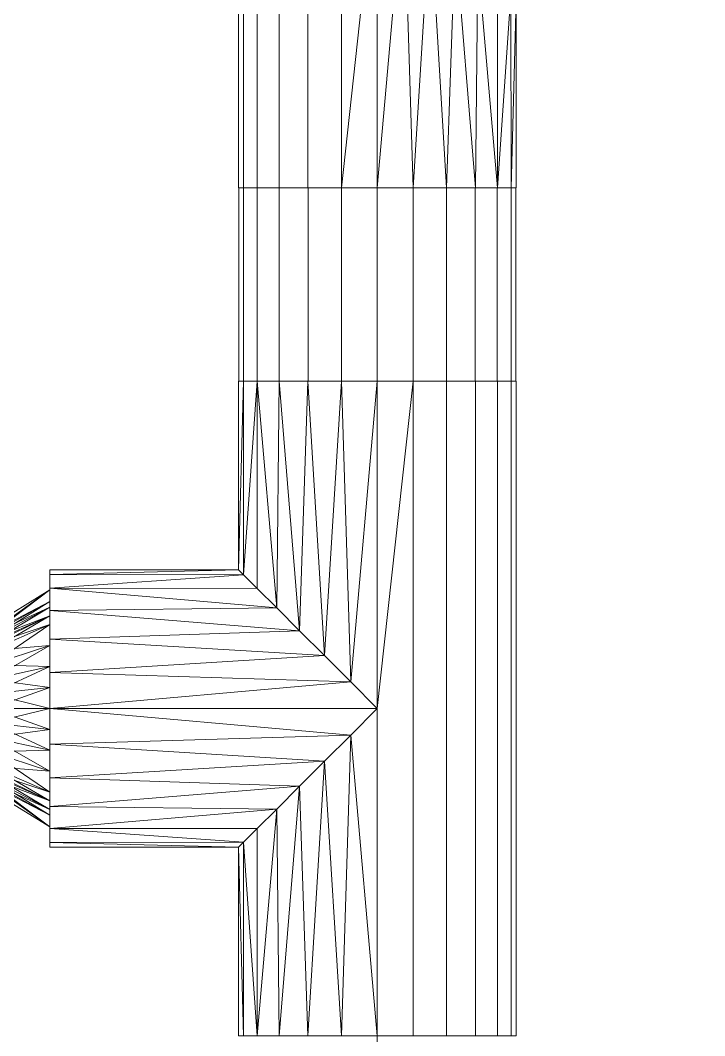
# Model space of a CAD drawing. Header units: inches. Extents: x -3325 to -59, y 5 to 733.
# Drawn here: x -2751.95 to -2747.26, y 462.58 to 469.54 of the extents above; entities that cross this region are included whole.
import ezdxf

# ---------------------------------------------------------------- set-up
doc = ezdxf.new("R2010")
doc.units = ezdxf.units.IN
doc.header["$MEASUREMENT"] = 0
doc.layers.add('P-PIPE', color=10, linetype='Continuous', lineweight=9)

# ---------------------------------------------------------------- blocks, each defined once
blk = doc.blocks.new('Tee - Welded - Generic - Standard-1125979-06 - Fifth Level')
at = {"layer": 'P-PIPE'}
mesh = blk.add_polyface(dxfattribs=at)
corners = [(-2.2441, -0.9508), (-2.2441, -0.9184, 0.2461), (-2.2441, -0.8234, 0.4754), (-2.2441, -0.6723, 0.6723), (-2.2441, -0.4754, 0.8234), (-2.2441, -0.2461, 0.9184), (-2.2441, 0, 0.9508), (-2.2441, 0.2461, 0.9184), (-2.2441, 0.4754, 0.8234), (-2.2441, 0.6723, 0.6723), (-2.2441, 0.8234, 0.4754), (-2.2441, 0.9184, 0.2461), (-2.2441, 0.9508), (-2.2441, 0.9184, -0.2461), (-2.2441, 0.8234, -0.4754), (-2.2441, 0.6723, -0.6723), (-2.2441, 0.4754, -0.8234), (-2.2441, 0.2461, -0.9184), (-2.2441, 0, -0.9508), (-2.2441, -0.2461, -0.9184), (-2.2441, -0.4754, -0.8234), (-2.2441, -0.6723, -0.6723), (-2.2441, -0.8234, -0.4754), (-2.2441, -0.9184, -0.2461)]
mesh.append_faces([[corners[k] for k in face] for face in [(10, 0, 7, 9)]], dxfattribs={"vtx0": -1, "vtx1": -1, "vtx2": -1})
mesh.append_faces([[corners[k] for k in face] for face in [(13, 21, 0, 10)]], dxfattribs={"vtx0": -1, "vtx1": -1, "vtx2": -1, "vtx3": -1})
mesh.append_faces([[corners[k] for k in face] for face in [(13, 16, 20, 21), (5, 7, 0, 1)]], dxfattribs={"vtx0": -1, "vtx1": -1, "vtx3": -1})
mesh.append_faces([[corners[k] for k in face] for face in [(4, 5, 3)]], dxfattribs={"vtx1": -1})
mesh.append_faces([[corners[k] for k in face] for face in [(18, 19, 20), (22, 23, 0, 21), (7, 8, 9), (5, 6, 7)]], dxfattribs={"vtx2": -1})
mesh.append_faces([[corners[k] for k in face] for face in [(16, 17, 18, 20), (1, 2, 3, 5)]], dxfattribs={"vtx2": -1, "vtx3": -1})
mesh.append_faces([[corners[k] for k in face] for face in [(13, 14, 15, 16), (10, 11, 12, 13)]], dxfattribs={"vtx3": -1})
mesh = blk.add_polyface(dxfattribs=at)
corners = [(-2.2441, 0.9508), (-2.2441, 0.9184, 0.2461), (-2.2441, 0.8234, 0.4754), (-2.2441, 0.6723, 0.6723), (-2.2441, 0.4754, 0.8234), (-2.2441, 0.2461, 0.9184), (-2.2441, 0, 0.9508), (-2.2441, -0.2461, 0.9184), (-2.2441, -0.4754, 0.8234), (-2.2441, -0.6723, 0.6723), (-2.2441, -0.8234, 0.4754), (-2.2441, -0.9184, 0.2461), (-2.2441, -0.9508), (-0.9508, -0.9508), (-0.9163, -0.9163, 0.2538), (-0.8229, -0.8229, 0.4762), (-0.6899, -0.6899, 0.6542), (-0.5329, -0.5329, 0.7874), (-0.3617, -0.3617, 0.8793), (-0.1826, -0.1826, 0.9331), (0, 0, 0.9508), (0.1826, -0.1826, 0.9331), (0.3617, -0.3617, 0.8793), (0.5329, -0.5329, 0.7874), (0.6899, -0.6899, 0.6542), (0.8229, -0.8229, 0.4762), (0.9163, -0.9163, 0.2538), (0.9508, -0.9508), (2.2441, -0.9508), (2.2441, -0.9184, 0.2461), (2.2441, -0.8234, 0.4754), (2.2441, -0.6723, 0.6723), (2.2441, -0.4754, 0.8234), (2.2441, -0.2461, 0.9184), (2.2441, 0, 0.9508), (2.2441, 0.2461, 0.9184), (2.2441, 0.4754, 0.8234), (2.2441, 0.6723, 0.6723), (2.2441, 0.8234, 0.4754), (2.2441, 0.9184, 0.2461), (2.2441, 0.9508)]
mesh.append_faces([[corners[k] for k in face] for face in [(13, 11, 12)]], dxfattribs={"vtx0": -1})
mesh.append_faces([[corners[k] for k in face] for face in [(27, 29, 26), (25, 30, 24), (11, 14, 10), (9, 17, 8), (16, 10, 15), (23, 32, 22), (21, 34, 20), (22, 33, 21), (33, 22, 32), (19, 7, 18), (7, 19, 6)]], dxfattribs={"vtx0": -1, "vtx1": -1})
mesh.append_faces([[corners[k] for k in face] for face in [(30, 25, 26), (24, 30, 31), (8, 17, 18), (21, 33, 34), (18, 7, 8), (20, 5, 6)]], dxfattribs={"vtx0": -1, "vtx2": -1})
mesh.append_faces([[corners[k] for k in face] for face in [(20, 34, 35, 5)]], dxfattribs={"vtx0": -1, "vtx2": -1, "vtx3": -1})
mesh.append_faces([[corners[k] for k in face] for face in [(28, 29, 27)]], dxfattribs={"vtx1": -1})
mesh.append_faces([[corners[k] for k in face] for face in [(29, 30, 26), (31, 32, 23), (23, 24, 31), (13, 14, 11), (14, 15, 10), (16, 17, 9), (9, 10, 16), (19, 20, 6)]], dxfattribs={"vtx1": -1, "vtx2": -1})
mesh.append_faces([[corners[k] for k in face] for face in [(38, 39, 1, 2), (36, 37, 3, 4), (37, 38, 2, 3), (35, 36, 4, 5)]], dxfattribs={"vtx1": -1, "vtx3": -1})
mesh.append_faces([[corners[k] for k in face] for face in [(39, 40, 0, 1)]], dxfattribs={"vtx3": -1})
mesh = blk.add_polyface(dxfattribs=at)
corners = [(-2.2441, -0.9508), (-2.2441, -0.9184, -0.2461), (-2.2441, -0.8234, -0.4754), (-2.2441, -0.6723, -0.6723), (-2.2441, -0.4754, -0.8234), (-2.2441, -0.2461, -0.9184), (-2.2441, 0, -0.9508), (-2.2441, 0.2461, -0.9184), (-2.2441, 0.4754, -0.8234), (-2.2441, 0.6723, -0.6723), (-2.2441, 0.8234, -0.4754), (-2.2441, 0.9184, -0.2461), (-2.2441, 0.9508), (2.2441, 0.9508), (2.2441, 0.9184, -0.2461), (2.2441, 0.8234, -0.4754), (2.2441, 0.6723, -0.6723), (2.2441, 0.4754, -0.8234), (2.2441, 0.2461, -0.9184), (2.2441, 0, -0.9508), (2.2441, -0.2461, -0.9184), (2.2441, -0.4754, -0.8234), (2.2441, -0.6723, -0.6723), (2.2441, -0.8234, -0.4754), (2.2441, -0.9184, -0.2461), (2.2441, -0.9508), (0.9508, -0.9508), (0.9163, -0.9163, -0.2538), (0.8229, -0.8229, -0.4762), (0.6899, -0.6899, -0.6542), (0.5329, -0.5329, -0.7874), (0.3617, -0.3617, -0.8793), (0.1826, -0.1826, -0.9331), (0, 0, -0.9508), (-0.1826, -0.1826, -0.9331), (-0.3617, -0.3617, -0.8793), (-0.5329, -0.5329, -0.7874), (-0.6899, -0.6899, -0.6542), (-0.8229, -0.8229, -0.4762), (-0.9163, -0.9163, -0.2538), (-0.9508, -0.9508)]
mesh.append_faces([[corners[k] for k in face] for face in [(1, 40, 0)]], dxfattribs={"vtx0": -1})
mesh.append_faces([[corners[k] for k in face] for face in [(33, 19, 32), (6, 34, 5), (32, 20, 31), (24, 27, 23), (27, 24, 26), (36, 4, 35), (3, 37, 2), (38, 2, 37), (21, 31, 20)]], dxfattribs={"vtx0": -1, "vtx1": -1})
mesh.append_faces([[corners[k] for k in face] for face in [(35, 4, 5), (6, 33, 34), (23, 28, 29), (29, 22, 23), (21, 30, 31), (23, 27, 28), (36, 3, 4), (3, 36, 37), (39, 1, 2)]], dxfattribs={"vtx0": -1, "vtx2": -1})
mesh.append_faces([[corners[k] for k in face] for face in [(19, 20, 32), (34, 35, 5), (6, 7, 33), (21, 22, 30), (29, 30, 22), (39, 40, 1), (38, 39, 2)]], dxfattribs={"vtx1": -1, "vtx2": -1})
mesh.append_faces([[corners[k] for k in face] for face in [(18, 19, 33, 7)]], dxfattribs={"vtx1": -1, "vtx2": -1, "vtx3": -1})
mesh.append_faces([[corners[k] for k in face] for face in [(15, 16, 9, 10), (14, 15, 10, 11), (16, 17, 8, 9), (17, 18, 7, 8)]], dxfattribs={"vtx1": -1, "vtx3": -1})
mesh.append_faces([[corners[k] for k in face] for face in [(12, 13, 14, 11), (24, 25, 26)]], dxfattribs={"vtx2": -1})
mesh = blk.add_polyface(dxfattribs=at)
corners = [(2.2441, -0.9508), (2.2441, -0.9184, -0.2461), (2.2441, -0.8234, -0.4754), (2.2441, -0.6723, -0.6723), (2.2441, -0.4754, -0.8234), (2.2441, -0.2461, -0.9184), (2.2441, 0, -0.9508), (2.2441, 0.2461, -0.9184), (2.2441, 0.4754, -0.8234), (2.2441, 0.6723, -0.6723), (2.2441, 0.8234, -0.4754), (2.2441, 0.9184, -0.2461), (2.2441, 0.9508), (2.2441, 0.9184, 0.2461), (2.2441, 0.8234, 0.4754), (2.2441, 0.6723, 0.6723), (2.2441, 0.4754, 0.8234), (2.2441, 0.2461, 0.9184), (2.2441, 0, 0.9508), (2.2441, -0.2461, 0.9184), (2.2441, -0.4754, 0.8234), (2.2441, -0.6723, 0.6723), (2.2441, -0.8234, 0.4754), (2.2441, -0.9184, 0.2461)]
mesh.append_faces([[corners[k] for k in face] for face in [(21, 19, 20)]], dxfattribs={"vtx0": -1})
mesh.append_faces([[corners[k] for k in face] for face in [(19, 23, 17, 18)]], dxfattribs={"vtx0": -1, "vtx1": -1})
mesh.append_faces([[corners[k] for k in face] for face in [(4, 8, 11, 3), (0, 3, 11, 23)]], dxfattribs={"vtx0": -1, "vtx1": -1, "vtx2": -1})
mesh.append_faces([[corners[k] for k in face] for face in [(11, 14, 17, 23)]], dxfattribs={"vtx0": -1, "vtx1": -1, "vtx2": -1, "vtx3": -1})
mesh.append_faces([[corners[k] for k in face] for face in [(9, 10, 11, 8), (4, 5, 6), (12, 13, 14, 11), (15, 16, 17, 14)]], dxfattribs={"vtx2": -1})
mesh.append_faces([[corners[k] for k in face] for face in [(6, 7, 8, 4), (21, 22, 23, 19)]], dxfattribs={"vtx2": -1, "vtx3": -1})
mesh.append_faces([[corners[k] for k in face] for face in [(0, 1, 2, 3)]], dxfattribs={"vtx3": -1})
mesh = blk.add_polyface(dxfattribs=at)
corners = [(-0.9508, -2.2441), (-0.9184, -2.2441, 0.2461), (-0.8234, -2.2441, 0.4754), (-0.6723, -2.2441, 0.6723), (-0.4754, -2.2441, 0.8234), (-0.2461, -2.2441, 0.9184), (0, -2.2441, 0.9508), (0.2461, -2.2441, 0.9184), (0.4754, -2.2441, 0.8234), (0.6723, -2.2441, 0.6723), (0.8234, -2.2441, 0.4754), (0.9184, -2.2441, 0.2461), (0.9508, -2.2441), (0.9508, -0.9508), (0.9163, -0.9163, 0.2538), (0.8229, -0.8229, 0.4762), (0.6899, -0.6899, 0.6542), (0.5329, -0.5329, 0.7874), (0.3617, -0.3617, 0.8793), (0.1826, -0.1826, 0.9331), (0, 0, 0.9508), (-0.1826, -0.1826, 0.9331), (-0.3617, -0.3617, 0.8793), (-0.5329, -0.5329, 0.7874), (-0.6899, -0.6899, 0.6542), (-0.8229, -0.8229, 0.4762), (-0.9163, -0.9163, 0.2538), (-0.9508, -0.9508)]
mesh.append_faces([[corners[k] for k in face] for face in [(13, 11, 12)]], dxfattribs={"vtx0": -1})
mesh.append_faces([[corners[k] for k in face] for face in [(22, 5, 21), (24, 3, 23), (8, 18, 7), (17, 9, 16)]], dxfattribs={"vtx0": -1, "vtx1": -1})
mesh.append_faces([[corners[k] for k in face] for face in [(24, 2, 3), (26, 1, 2), (22, 4, 5), (6, 20, 21), (21, 5, 6), (19, 6, 7), (16, 9, 10), (17, 8, 9), (6, 19, 20)]], dxfattribs={"vtx0": -1, "vtx2": -1})
mesh.append_faces([[corners[k] for k in face] for face in [(26, 27, 1), (3, 4, 23), (25, 26, 2), (24, 25, 2), (22, 23, 4), (10, 11, 14), (18, 19, 7), (17, 18, 8), (13, 14, 11), (15, 16, 10), (14, 15, 10)]], dxfattribs={"vtx1": -1, "vtx2": -1})
mesh.append_faces([[corners[k] for k in face] for face in [(27, 0, 1)]], dxfattribs={"vtx2": -1})
mesh = blk.add_polyface(dxfattribs=at)
corners = [(0.9508, -2.2441), (0.9184, -2.2441, -0.2461), (0.8234, -2.2441, -0.4754), (0.6723, -2.2441, -0.6723), (0.4754, -2.2441, -0.8234), (0.2461, -2.2441, -0.9184), (0, -2.2441, -0.9508), (-0.2461, -2.2441, -0.9184), (-0.4754, -2.2441, -0.8234), (-0.6723, -2.2441, -0.6723), (-0.8234, -2.2441, -0.4754), (-0.9184, -2.2441, -0.2461), (-0.9508, -2.2441), (-0.9508, -0.9508), (-0.9163, -0.9163, -0.2538), (-0.8229, -0.8229, -0.4762), (-0.6899, -0.6899, -0.6542), (-0.5329, -0.5329, -0.7874), (-0.3617, -0.3617, -0.8793), (-0.1826, -0.1826, -0.9331), (0, 0, -0.9508), (0.1826, -0.1826, -0.9331), (0.3617, -0.3617, -0.8793), (0.5329, -0.5329, -0.7874), (0.6899, -0.6899, -0.6542), (0.8229, -0.8229, -0.4762), (0.9163, -0.9163, -0.2538), (0.9508, -0.9508)]
mesh.append_faces([[corners[k] for k in face] for face in [(13, 11, 12)]], dxfattribs={"vtx0": -1})
mesh.append_faces([[corners[k] for k in face] for face in [(22, 5, 21), (24, 3, 23), (8, 18, 7), (17, 9, 16)]], dxfattribs={"vtx0": -1, "vtx1": -1})
mesh.append_faces([[corners[k] for k in face] for face in [(24, 2, 3), (26, 1, 2), (22, 4, 5), (6, 20, 21), (21, 5, 6), (19, 6, 7), (16, 9, 10), (17, 8, 9), (6, 19, 20)]], dxfattribs={"vtx0": -1, "vtx2": -1})
mesh.append_faces([[corners[k] for k in face] for face in [(0, 1, 27)]], dxfattribs={"vtx1": -1})
mesh.append_faces([[corners[k] for k in face] for face in [(26, 27, 1), (3, 4, 23), (25, 26, 2), (24, 25, 2), (22, 23, 4), (10, 11, 14), (18, 19, 7), (17, 18, 8), (13, 14, 11), (15, 16, 10), (14, 15, 10)]], dxfattribs={"vtx1": -1, "vtx2": -1})
mesh = blk.add_polyface(dxfattribs=at)
corners = [(-0.9508, -2.2441), (-0.9184, -2.2441, -0.2461), (-0.8234, -2.2441, -0.4754), (-0.6723, -2.2441, -0.6723), (-0.4754, -2.2441, -0.8234), (-0.2461, -2.2441, -0.9184), (0, -2.2441, -0.9508), (0.2461, -2.2441, -0.9184), (0.4754, -2.2441, -0.8234), (0.6723, -2.2441, -0.6723), (0.8234, -2.2441, -0.4754), (0.9184, -2.2441, -0.2461), (0.9508, -2.2441), (0.9184, -2.2441, 0.2461), (0.8234, -2.2441, 0.4754), (0.6723, -2.2441, 0.6723), (0.4754, -2.2441, 0.8234), (0.2461, -2.2441, 0.9184), (0, -2.2441, 0.9508), (-0.2461, -2.2441, 0.9184), (-0.4754, -2.2441, 0.8234), (-0.6723, -2.2441, 0.6723), (-0.8234, -2.2441, 0.4754), (-0.9184, -2.2441, 0.2461)]
mesh.append_faces([[corners[k] for k in face] for face in [(6, 4, 5), (21, 19, 20)]], dxfattribs={"vtx0": -1})
mesh.append_faces([[corners[k] for k in face] for face in [(23, 6, 11, 14), (23, 14, 17, 19)]], dxfattribs={"vtx0": -1, "vtx1": -1, "vtx2": -1, "vtx3": -1})
mesh.append_faces([[corners[k] for k in face] for face in [(6, 23, 3, 4)]], dxfattribs={"vtx0": -1, "vtx1": -1, "vtx3": -1})
mesh.append_faces([[corners[k] for k in face] for face in [(3, 23, 0)]], dxfattribs={"vtx0": -1, "vtx2": -1})
mesh.append_faces([[corners[k] for k in face] for face in [(16, 17, 14, 15)]], dxfattribs={"vtx1": -1})
mesh.append_faces([[corners[k] for k in face] for face in [(12, 13, 14, 11), (17, 18, 19)]], dxfattribs={"vtx2": -1})
mesh.append_faces([[corners[k] for k in face] for face in [(9, 10, 11, 6), (21, 22, 23, 19)]], dxfattribs={"vtx2": -1, "vtx3": -1})
mesh.append_faces([[corners[k] for k in face] for face in [(6, 7, 8, 9), (0, 1, 2, 3)]], dxfattribs={"vtx3": -1})
blk = doc.blocks.new('Transition - Generic - Plumbing-CW-1022941-06 - Fifth Level')
at = {"layer": 'P-PIPE'}
mesh = blk.add_polyface(dxfattribs=at)
corners = [(0, -0.8125), (0, -0.5745, 0.5745), (0, 0, 0.8125), (0, 0.5745, 0.5745), (0, 0.8125), (0, 0.5745, -0.5745), (0, 0, -0.8125), (0, -0.5745, -0.5745)]
mesh.append_faces([[corners[k] for k in face] for face in [(5, 3, 4)]], dxfattribs={"vtx0": -1})
mesh.append_faces([[corners[k] for k in face] for face in [(0, 3, 5, 6)]], dxfattribs={"vtx0": -1, "vtx1": -1, "vtx3": -1})
mesh.append_faces([[corners[k] for k in face] for face in [(2, 3, 0, 1), (7, 0, 6)]], dxfattribs={"vtx1": -1})
mesh = blk.add_polyface(dxfattribs=at)
corners = [(0, -0.8125), (0, -0.5745, -0.5745), (0, 0, -0.8125), (0, 0.5745, -0.5745), (0, 0.8125), (0.4063, 0.5625), (0.4063, 0.3977, -0.3977), (0.4063, 0, -0.5625), (0.4063, -0.3977, -0.3977), (0.4063, -0.5625), (0.4063, 0.4523, -0.2661), (0, 0.6935, -0.2873), (0, 0.7329, -0.1922), (0, 0.2873, -0.6935), (0.4063, 0.1989, -0.4801), (0.4063, 0.0994, -0.5213), (0.4063, -0.4801, -0.1989), (0, -0.6935, -0.2873), (0, -0.634, -0.4309), (0.4063, -0.1989, -0.4801), (0, -0.2873, -0.6935), (0, -0.1436, -0.753), (0, 0.634, -0.4309), (0.4063, 0.5074, -0.1331), (0, 0.4309, -0.634), (0.4063, 0.2983, -0.4389), (0, 0.1436, -0.753), (0, -0.7329, -0.1922), (0.4063, -0.5213, -0.0994), (0.4063, -0.4389, -0.2983), (0, -0.4309, -0.634), (0.4063, -0.2983, -0.4389), (0.4063, -0.0994, -0.5213)]
mesh.append_faces([[corners[k] for k in face] for face in [(23, 4, 5)]], dxfattribs={"vtx0": -1})
mesh.append_faces([[corners[k] for k in face] for face in [(4, 23, 12), (14, 24, 25), (6, 22, 10), (13, 15, 26), (29, 1, 8), (16, 18, 29), (1, 29, 18), (19, 21, 32), (7, 26, 15), (2, 32, 21), (22, 6, 3), (10, 11, 23), (3, 25, 24), (15, 13, 14), (18, 16, 17), (20, 31, 30), (21, 19, 20)]], dxfattribs={"vtx0": -1, "vtx1": -1})
mesh.append_faces([[corners[k] for k in face] for face in [(14, 13, 24), (7, 2, 26), (3, 6, 25), (23, 11, 12), (2, 7, 32), (27, 16, 28), (8, 1, 30)]], dxfattribs={"vtx0": -1, "vtx2": -1})
mesh.append_faces([[corners[k] for k in face] for face in [(9, 0, 28)]], dxfattribs={"vtx1": -1})
mesh.append_faces([[corners[k] for k in face] for face in [(27, 17, 16), (19, 31, 20), (31, 8, 30), (22, 11, 10), (0, 27, 28)]], dxfattribs={"vtx1": -1, "vtx2": -1})
mesh = blk.add_polyface(dxfattribs=at)
corners = [(0, 0.8125), (0, 0.5745, 0.5745), (0, 0, 0.8125), (0, -0.5745, 0.5745), (0, -0.8125), (0.4063, -0.5625), (0.4063, -0.3977, 0.3977), (0.4063, 0, 0.5625), (0.4063, 0.3977, 0.3977), (0.4063, 0.5625), (0.4063, -0.4523, 0.2661), (0, -0.6935, 0.2873), (0, -0.7329, 0.1922), (0, -0.2873, 0.6935), (0.4063, -0.1989, 0.4801), (0.4063, -0.0994, 0.5213), (0.4063, 0.4801, 0.1989), (0, 0.6935, 0.2873), (0, 0.634, 0.4309), (0.4063, 0.1989, 0.4801), (0, 0.2873, 0.6935), (0, 0.1436, 0.753), (0, -0.634, 0.4309), (0.4063, -0.5074, 0.1331), (0, -0.4309, 0.634), (0.4063, -0.2983, 0.4389), (0, -0.1436, 0.753), (0, 0.7329, 0.1922), (0.4063, 0.5213, 0.0994), (0.4063, 0.4389, 0.2983), (0, 0.4309, 0.634), (0.4063, 0.2983, 0.4389), (0.4063, 0.0994, 0.5213)]
mesh.append_faces([[corners[k] for k in face] for face in [(23, 4, 5)]], dxfattribs={"vtx0": -1})
mesh.append_faces([[corners[k] for k in face] for face in [(4, 23, 12), (14, 24, 25), (6, 22, 10), (13, 15, 26), (29, 1, 8), (16, 18, 29), (1, 29, 18), (19, 21, 32), (7, 26, 15), (2, 32, 21), (22, 6, 3), (10, 11, 23), (3, 25, 24), (15, 13, 14), (18, 16, 17), (20, 31, 30), (21, 19, 20)]], dxfattribs={"vtx0": -1, "vtx1": -1})
mesh.append_faces([[corners[k] for k in face] for face in [(14, 13, 24), (7, 2, 26), (3, 6, 25), (23, 11, 12), (2, 7, 32), (27, 16, 28), (8, 1, 30)]], dxfattribs={"vtx0": -1, "vtx2": -1})
mesh.append_faces([[corners[k] for k in face] for face in [(9, 0, 28)]], dxfattribs={"vtx1": -1})
mesh.append_faces([[corners[k] for k in face] for face in [(27, 17, 16), (19, 31, 20), (31, 8, 30), (22, 11, 10), (0, 27, 28)]], dxfattribs={"vtx1": -1, "vtx2": -1})
mesh = blk.add_polyface(dxfattribs=at)
corners = [(0.4063, -0.5625), (0.4063, -0.3977, -0.3977), (0.4063, 0, -0.5625), (0.4063, 0.3977, -0.3977), (0.4063, 0.5625), (0.4063, 0.3977, 0.3977), (0.4063, 0, 0.5625), (0.4063, -0.3977, 0.3977)]
mesh.append_faces([[corners[k] for k in face] for face in [(4, 7, 1, 2)]], dxfattribs={"vtx0": -1, "vtx1": -1, "vtx3": -1})
mesh.append_faces([[corners[k] for k in face] for face in [(3, 4, 2)]], dxfattribs={"vtx1": -1})
mesh.append_faces([[corners[k] for k in face] for face in [(5, 6, 7, 4), (7, 0, 1)]], dxfattribs={"vtx2": -1})

msp = doc.modelspace()

# ---------------------------------------------------------------- linework, layer by layer
at = {"layer": 'P-PIPE', "color": 1}
for p, q in [((-2749.5, 468.3909, 1076), (-2749.5, 472.8791, 1076)), ((-2749.5, 467.065, 1076), (-2749.5, 468.3909, 1076)), ((-2749.5, 467.065, 1076), (-2749.5, 468.3909, 1076)), ((-2749.5, 467.065, 1076), (-2749.5, 462.5768, 1076)), ((-2751.7441, 464.8209, 1076), (-2752.1503, 464.8209, 1076)), ((-2751.7441, 464.8209, 1076), (-2749.5, 464.8209, 1076)), ((-2749.5, 438.3791, 1076), (-2749.5, 462.5768, 1076)), ((-2749.5, 438.3791, 1076), (-2749.5, 462.5768, 1076))]:
    msp.add_line(p, q, dxfattribs=at)

# ---------------------------------------------------------------- block references
for name, p, rotation in [('Tee - Welded - Generic - Standard-1125979-06 - Fifth Level', (-2749.5, 470.635, 1076), 90), ('Tee - Welded - Generic - Standard-1125979-06 - Fifth Level', (-2749.5, 464.8209, 1076), 270), ('Transition - Generic - Plumbing-CW-1022941-06 - Fifth Level', (-2751.7441, 464.8209, 1076), 180)]:
    msp.add_blockref(name, p, dxfattribs=dict(at, rotation=rotation))

# ---------------------------------------------------------------- meshes
mesh = msp.add_polyface(dxfattribs=at)
corners = [(-2748.55, 468.3909, 1076), (-2748.5825, 468.3909, 1075.7542), (-2748.6773, 468.3909, 1075.525), (-2748.8282, 468.3909, 1075.3282), (-2749.025, 468.3909, 1075.1773), (-2749.2541, 468.3909, 1075.0823), (-2749.5, 468.3909, 1075.05), (-2749.7459, 468.3909, 1075.0823), (-2749.975, 468.3909, 1075.1773), (-2750.1718, 468.3909, 1075.3282), (-2750.3227, 468.3909, 1075.525), (-2750.4175, 468.3909, 1075.7542), (-2750.45, 468.3909, 1076), (-2750.4175, 468.3909, 1076.2459), (-2750.3227, 468.3909, 1076.475), (-2750.1718, 468.3909, 1076.6718), (-2749.975, 468.3909, 1076.8228), (-2749.7459, 468.3909, 1076.9176), (-2749.5, 468.3909, 1076.95), (-2749.2541, 468.3909, 1076.9176), (-2749.025, 468.3909, 1076.8228), (-2748.8282, 468.3909, 1076.6718), (-2748.6773, 468.3909, 1076.475), (-2748.5825, 468.3909, 1076.2459)]
mesh.append_faces([[corners[k] for k in face] for face in [(6, 4, 5)]], dxfattribs={"vtx0": -1, "color": 1})
mesh.append_faces([[corners[k] for k in face] for face in [(4, 8, 3)]], dxfattribs={"vtx0": -1, "vtx1": -1, "color": 1})
mesh.append_faces([[corners[k] for k in face] for face in [(15, 21, 3)]], dxfattribs={"vtx0": -1, "vtx1": -1, "vtx2": -1, "color": 1})
mesh.append_faces([[corners[k] for k in face] for face in [(3, 8, 9, 15)]], dxfattribs={"vtx0": -1, "vtx2": -1, "vtx3": -1, "color": 1})
mesh.append_faces([[corners[k] for k in face] for face in [(0, 1, 23), (19, 20, 18)]], dxfattribs={"vtx1": -1, "color": 1})
mesh.append_faces([[corners[k] for k in face] for face in [(15, 16, 20, 21)]], dxfattribs={"vtx1": -1, "vtx3": -1, "color": 1})
mesh.append_faces([[corners[k] for k in face] for face in [(11, 12, 13)]], dxfattribs={"vtx2": -1, "color": 1})
mesh.append_faces([[corners[k] for k in face] for face in [(6, 7, 8, 4), (9, 10, 11, 13), (1, 2, 3, 21), (13, 14, 15, 9), (16, 17, 18, 20), (21, 22, 23, 1)]], dxfattribs={"vtx2": -1, "vtx3": -1, "color": 1})
mesh = msp.add_polyface(dxfattribs=at)
corners = [(-2750.45, 467.065, 1076), (-2750.4175, 467.065, 1076.2459), (-2750.3227, 467.065, 1076.475), (-2750.1718, 467.065, 1076.6718), (-2749.975, 467.065, 1076.8228), (-2749.7459, 467.065, 1076.9176), (-2749.5, 467.065, 1076.95), (-2749.5, 468.3909, 1076.95), (-2749.7459, 468.3909, 1076.9176), (-2749.975, 468.3909, 1076.8228), (-2750.1718, 468.3909, 1076.6718), (-2750.3227, 468.3909, 1076.475), (-2750.4175, 468.3909, 1076.2459), (-2750.45, 468.3909, 1076)]
mesh.append_faces([[corners[k] for k in face] for face in [(10, 3, 4, 9)]], dxfattribs={"vtx0": -1, "vtx2": -1, "color": 1})
mesh.append_faces([[corners[k] for k in face] for face in [(8, 9, 4, 5), (11, 12, 1, 2), (2, 3, 10, 11)]], dxfattribs={"vtx1": -1, "vtx3": -1, "color": 1})
mesh.append_faces([[corners[k] for k in face] for face in [(6, 7, 8, 5)]], dxfattribs={"vtx2": -1, "color": 1})
mesh.append_faces([[corners[k] for k in face] for face in [(12, 13, 0, 1)]], dxfattribs={"vtx3": -1, "color": 1})
mesh = msp.add_polyface(dxfattribs=at)
corners = [(-2749.5, 467.065, 1075.05), (-2749.7459, 467.065, 1075.0823), (-2749.975, 467.065, 1075.1773), (-2750.1718, 467.065, 1075.3282), (-2750.3227, 467.065, 1075.525), (-2750.4175, 467.065, 1075.7542), (-2750.45, 467.065, 1076), (-2750.45, 468.3909, 1076), (-2750.4175, 468.3909, 1075.7542), (-2750.3227, 468.3909, 1075.525), (-2750.1718, 468.3909, 1075.3282), (-2749.975, 468.3909, 1075.1773), (-2749.7459, 468.3909, 1075.0823), (-2749.5, 468.3909, 1075.05)]
mesh.append_faces([[corners[k] for k in face] for face in [(5, 8, 9, 4)]], dxfattribs={"vtx0": -1, "vtx2": -1, "color": 1})
mesh.append_faces([[corners[k] for k in face] for face in [(3, 4, 9, 10), (11, 12, 1, 2), (2, 3, 10, 11)]], dxfattribs={"vtx1": -1, "vtx3": -1, "color": 1})
mesh.append_faces([[corners[k] for k in face] for face in [(6, 7, 8, 5)]], dxfattribs={"vtx2": -1, "color": 1})
mesh.append_faces([[corners[k] for k in face] for face in [(12, 13, 0, 1)]], dxfattribs={"vtx3": -1, "color": 1})
mesh = msp.add_polyface(dxfattribs=at)
corners = [(-2749.5, 467.065, 1076.95), (-2749.2541, 467.065, 1076.9176), (-2749.025, 467.065, 1076.8228), (-2748.8282, 467.065, 1076.6718), (-2748.6773, 467.065, 1076.475), (-2748.5825, 467.065, 1076.2459), (-2748.55, 467.065, 1076), (-2748.55, 468.3909, 1076), (-2748.5825, 468.3909, 1076.2459), (-2748.6773, 468.3909, 1076.475), (-2748.8282, 468.3909, 1076.6718), (-2749.025, 468.3909, 1076.8228), (-2749.2541, 468.3909, 1076.9176), (-2749.5, 468.3909, 1076.95)]
mesh.append_faces([[corners[k] for k in face] for face in [(5, 8, 9, 4)]], dxfattribs={"vtx0": -1, "vtx2": -1, "color": 1})
mesh.append_faces([[corners[k] for k in face] for face in [(3, 4, 9, 10), (11, 12, 1, 2), (2, 3, 10, 11)]], dxfattribs={"vtx1": -1, "vtx3": -1, "color": 1})
mesh.append_faces([[corners[k] for k in face] for face in [(6, 7, 8, 5)]], dxfattribs={"vtx2": -1, "color": 1})
mesh.append_faces([[corners[k] for k in face] for face in [(12, 13, 0, 1)]], dxfattribs={"vtx3": -1, "color": 1})
mesh = msp.add_polyface(dxfattribs=at)
corners = [(-2748.55, 467.065, 1076), (-2748.5825, 467.065, 1075.7542), (-2748.6773, 467.065, 1075.525), (-2748.8282, 467.065, 1075.3282), (-2749.025, 467.065, 1075.1773), (-2749.2541, 467.065, 1075.0823), (-2749.5, 467.065, 1075.05), (-2749.5, 468.3909, 1075.05), (-2749.2541, 468.3909, 1075.0823), (-2749.025, 468.3909, 1075.1773), (-2748.8282, 468.3909, 1075.3282), (-2748.6773, 468.3909, 1075.525), (-2748.5825, 468.3909, 1075.7542), (-2748.55, 468.3909, 1076)]
mesh.append_faces([[corners[k] for k in face] for face in [(7, 8, 5, 6)]], dxfattribs={"vtx1": -1, "color": 1})
mesh.append_faces([[corners[k] for k in face] for face in [(8, 9, 4, 5), (3, 4, 9, 10), (11, 12, 1, 2), (2, 3, 10, 11)]], dxfattribs={"vtx1": -1, "vtx3": -1, "color": 1})
mesh.append_faces([[corners[k] for k in face] for face in [(12, 13, 0, 1)]], dxfattribs={"vtx3": -1, "color": 1})
mesh = msp.add_polyface(dxfattribs=at)
corners = [(-2748.55, 467.065, 1076), (-2748.5825, 467.065, 1076.2459), (-2748.6773, 467.065, 1076.475), (-2748.8282, 467.065, 1076.6718), (-2749.025, 467.065, 1076.8228), (-2749.2541, 467.065, 1076.9176), (-2749.5, 467.065, 1076.95), (-2749.7459, 467.065, 1076.9176), (-2749.975, 467.065, 1076.8228), (-2750.1718, 467.065, 1076.6718), (-2750.3227, 467.065, 1076.475), (-2750.4175, 467.065, 1076.2459), (-2750.45, 467.065, 1076), (-2750.4175, 467.065, 1075.7542), (-2750.3227, 467.065, 1075.525), (-2750.1718, 467.065, 1075.3282), (-2749.975, 467.065, 1075.1773), (-2749.7459, 467.065, 1075.0823), (-2749.5, 467.065, 1075.05), (-2749.2541, 467.065, 1075.0823), (-2749.025, 467.065, 1075.1773), (-2748.8282, 467.065, 1075.3282), (-2748.6773, 467.065, 1075.525), (-2748.5825, 467.065, 1075.7542)]
mesh.append_faces([[corners[k] for k in face] for face in [(6, 4, 5)]], dxfattribs={"vtx0": -1, "color": 1})
mesh.append_faces([[corners[k] for k in face] for face in [(21, 16, 20)]], dxfattribs={"vtx0": -1, "vtx1": -1, "color": 1})
mesh.append_faces([[corners[k] for k in face] for face in [(9, 21, 3, 4)]], dxfattribs={"vtx0": -1, "vtx1": -1, "vtx3": -1, "color": 1})
mesh.append_faces([[corners[k] for k in face] for face in [(17, 18, 16), (2, 3, 1)]], dxfattribs={"vtx1": -1, "color": 1})
mesh.append_faces([[corners[k] for k in face] for face in [(15, 16, 21, 9), (8, 9, 4, 6)]], dxfattribs={"vtx1": -1, "vtx2": -1, "vtx3": -1, "color": 1})
mesh.append_faces([[corners[k] for k in face] for face in [(11, 12, 13), (6, 7, 8)]], dxfattribs={"vtx2": -1, "color": 1})
mesh.append_faces([[corners[k] for k in face] for face in [(13, 14, 15, 11), (18, 19, 20, 16), (21, 22, 23, 3), (9, 10, 11, 15), (23, 0, 1, 3)]], dxfattribs={"vtx2": -1, "vtx3": -1, "color": 1})

doc.saveas('drawing.dxf')
